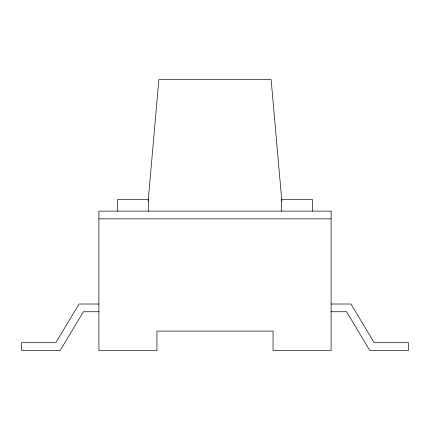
<?xml version="1.0" encoding="UTF-8"?>
<svg xmlns="http://www.w3.org/2000/svg" width="430" height="430" viewBox="0 0 430 430"><rect width="100%" height="100%" fill="white"/><g stroke="black" fill="none" stroke-linecap="round" stroke-linejoin="round"><path stroke-width="0.64" d="M148.156 201.111L158.885 79.55L271.115 79.55L281.844 201.111M98.9 218.87L331.1 218.87M98.9 304.01L79.039 304.01L55.819 342.71L21.5 342.71L21.5 350.45L60.2 350.45L83.42 311.75L98.9 311.75M331.1 304.01L350.961 304.01L374.181 342.71L408.5 342.71L408.5 350.45L369.8 350.45L346.58 311.75L331.1 311.75M312.476 211.13L312.476 199.52L281.516 199.52L281.516 211.13M148.484 211.13L148.484 199.52L117.524 199.52L117.524 211.13M331.1 211.13L98.9 211.13L98.9 350.45L156.95 350.45L156.95 331.1L273.05 331.1L273.05 350.45L331.1 350.45L331.1 211.13"/></g></svg>
